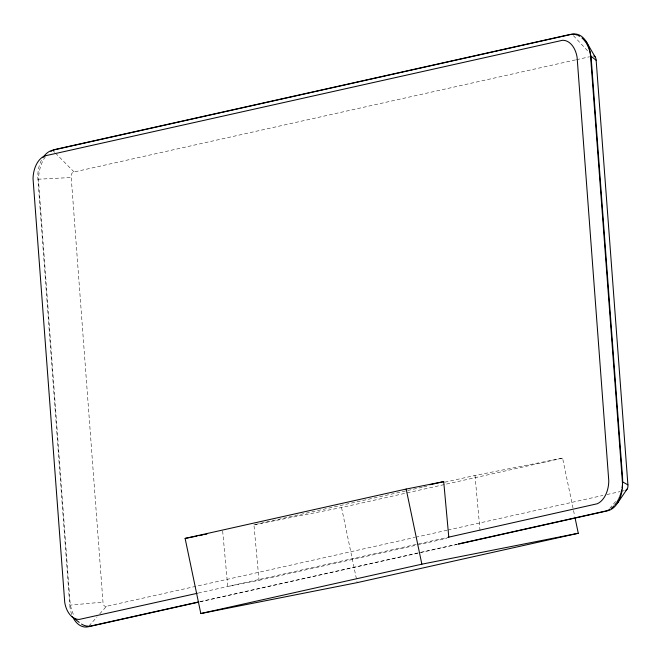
<?xml version="1.0" encoding="UTF-8"?>
<svg xmlns="http://www.w3.org/2000/svg" width="661" height="661" viewBox="0 0 661 661"><rect width="100%" height="100%" fill="white"/><g stroke="black" fill="none" stroke-linecap="round" stroke-linejoin="round"><path stroke-width="0.5" stroke-dasharray="3.31 2.48" d="M609.706 508.441L615.713 501.418M88.913 626.025L97.035 616.92M99.737 613.879L106.504 606.294L414.711 537.467M575.458 59.92L73.214 172.166A4.222 2.751 -87.9 0 0 71.132 176.28L103.066 603.328A4.222 2.751 -87.9 0 0 105.694 606.393L106.504 606.294M576.466 59.697L589.554 56.772M222.666 530.998L227.739 586.489L259.021 580.308L253.948 524.817L406.672 490.718M407.672 490.487L422.743 487.124M423.751 486.901L426.766 486.223M444.845 482.191L474.995 475.457L562.577 458.147L574.715 516.241M253.948 524.817L341.53 507.508L562.577 458.147M415.719 537.236L446.919 530.271M447.927 530.048L602.923 495.436M606.947 494.535L620.026 491.61M621.034 491.387L625.066 490.487M198.267 593.074L448.786 537.129M259.021 580.308L446.91 538.351M200.3 601.568L419.983 552.505M420.991 552.282L457.263 544.185M199.705 601.89L457.602 544.3M41.428 160.251A25.581 16.674 -87.9 0 0 37.908 179.23L69.769 605.179L102.926 602.105M37.908 179.23L71.165 177.528M52.591 150.221L54.739 152.385M55.45 153.112L74.015 171.901M573.426 35.677L588.472 51.723M341.53 507.508L357.014 581.63M474.995 475.457L480.068 530.948M45.452 156.682A29.844 19.45 -87.9 0 0 38.685 183.147L69.917 600.667A29.844 19.45 -87.9 0 0 74.404 616.341M71.752 614.581A25.581 16.674 -87.9 0 1 69.769 605.179"/><path stroke-width="0.99" d="M617.399 503.294L627.107 489.107M575.136 518.249L578.276 533.27L357.229 582.63L200.82 613.54L185.121 538.418L406.168 489.057L443.713 481.638L448.786 537.129M429.642 484.777L443.713 481.638M197.259 593.297L79.295 619.423A23.441 15.277 -87.9 0 1 64.728 602.386L33.05 178.817A23.441 15.277 -87.9 0 1 44.634 155.938L562.536 40.288A23.441 15.277 -87.9 0 1 577.103 57.325L608.781 480.894A23.441 15.277 -87.9 0 1 597.197 503.773L448.051 537.294M198.283 602.014L91.466 625.868A29.844 19.45 -87.9 0 1 88.921 626.182M458.271 543.953L605.402 511.102A29.844 19.45 -87.9 0 0 609.533 509.466M198.697 602.113L88.235 626.785A25.581 16.674 -87.9 0 1 72.933 617.341M458.61 544.077L607.699 510.779A25.581 16.674 -87.9 0 0 622.389 481.77L590.529 55.821A25.581 16.674 -87.9 0 0 572.054 34.215L52.591 150.221A25.581 16.674 -87.9 0 0 42.891 157.706M200.82 613.54L421.867 564.18L578.276 533.27M185.121 538.418L196.978 536.079M198.953 535.683L202.902 534.906M204.877 534.518L206.86 534.121M622.389 481.77L627.909 484.868L627.95 486.108A4.222 2.751 -87.9 0 1 625.868 490.231M71.694 616.457L79.237 622.398M590.529 55.821L596.156 60.291L627.909 484.868M585.952 41.18L595.321 57.193M406.168 489.057L421.867 564.18M596.156 60.291L596.007 59.069A4.222 2.751 -87.9 0 0 593.743 56.028M622.075 487.934A29.844 19.45 -87.9 0 0 622.538 477.259L591.306 59.738A29.844 19.45 -87.9 0 0 588.992 48.774M621.72 489.826A29.844 19.45 -87.9 0 1 621.29 491.685M621.051 492.602A29.844 19.45 -87.9 0 1 619.886 496.122M619.547 496.965A29.844 19.45 -87.9 0 1 618.82 498.609M618.432 499.402A29.844 19.45 -87.9 0 1 616.721 502.368M616.25 503.062A29.844 19.45 -87.9 0 1 614.78 504.987M614.086 505.772A29.844 19.45 -87.9 0 1 611.111 508.433M577.326 35.132A29.844 19.45 -87.9 0 0 569.757 34.537L55.821 149.303A29.844 19.45 -87.9 0 0 50.889 151.427M578.135 35.479A29.844 19.45 -87.9 0 1 579.722 36.33M581.986 38.008A29.844 19.45 -87.9 0 1 585.968 42.659M586.398 43.353A29.844 19.45 -87.9 0 1 588.67 47.939M88.07 626.174A29.844 19.45 -87.9 0 1 81.501 624.075"/></g></svg>
